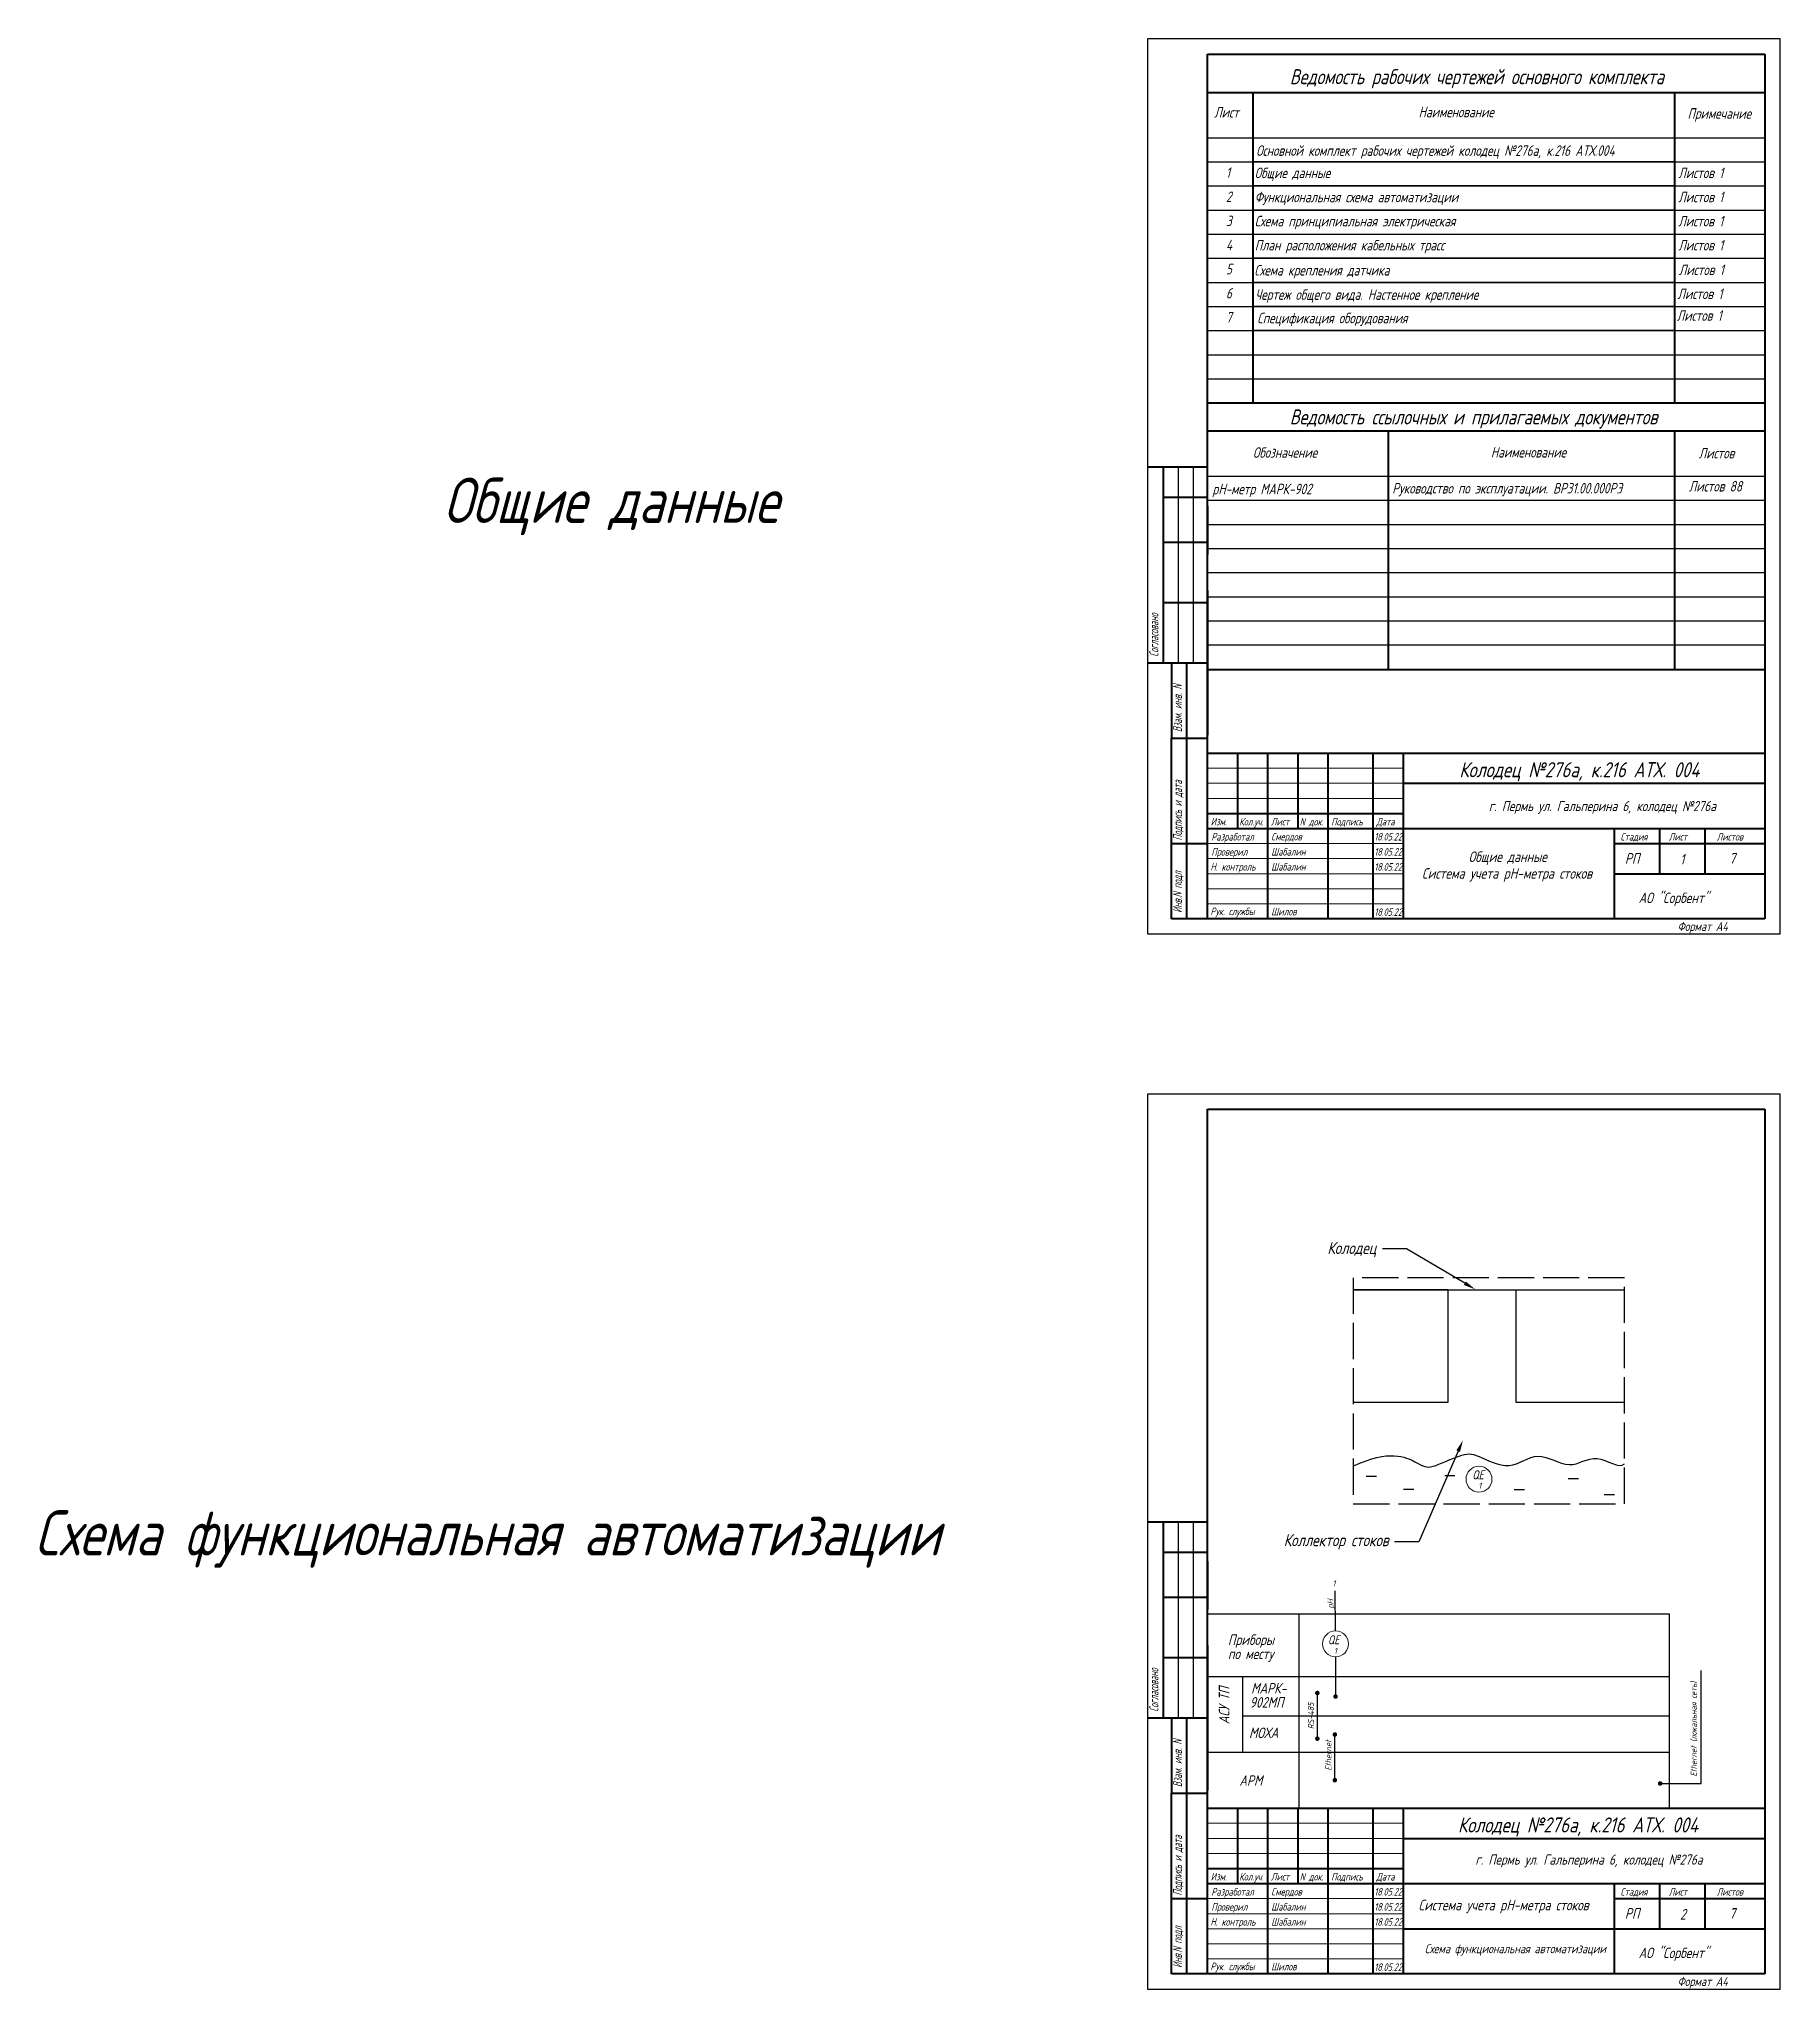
# Model space of a CAD drawing. Header units: millimetres. Extents: x 3980 to 4600, y -5280 to -3332.
# Drawn here: x 3993 to 4571, y -3979 to -3332 of the extents above; entities that cross this region are included whole.
import ezdxf
from ezdxf import colors
from ezdxf.entities.mleader import LeaderData, LeaderLine
from ezdxf.math import Vec2, Vec3

# ---------------------------------------------------------------- set-up
doc = ezdxf.new("R2010")
doc.units = ezdxf.units.MM
doc.linetypes.add('ACAD_ISO02W100', pattern=[15, 12, -3])
doc.linetypes.add('K5LT_BASIC', pattern=[0])
for name, color, linetype, lineweight in [('MAIN', 7, 'Continuous', 50), ('Основная', 7, 'Continuous', 60), ('Тонкая', 7, 'Continuous', 20)]:
    doc.layers.add(name, color=color, linetype=linetype, lineweight=lineweight)
doc.layers.add('АСУТП', color=7, linetype='Continuous')
doc.styles.get("Standard").update_dxf_attribs({"font": '', "oblique": 15})
doc.styles.add('АСУТП', font='', dxfattribs={"oblique": 15})
doc.styles.add('ЕСКД', font='', dxfattribs={"oblique": 15, "height": 2.5})
doc.styles.get('Standard').set_extended_font_data('GOST type A')
doc.styles.get('АСУТП').set_extended_font_data('GOST type A')
doc.styles.get('ЕСКД').set_extended_font_data('GOST type A')

msp = doc.modelspace()

# ---------------------------------------------------------------- linework, layer by layer
at = {"lineweight": -3}
for p, q in [((4571.03, -3331.755), (4361.03, -3331.755)), ((4361.03, -3331.755), (4361.03, -3628.755)), ((4571.03, -3628.755), (4571.03, -3331.755)), ((4361.03, -3628.755), (4571.03, -3628.755)), ((4571.03, -3681.876), (4361.03, -3681.876)), ((4361.03, -3681.876), (4361.03, -3978.876)), ((4571.03, -3978.876), (4571.03, -3681.876)), ((4361.03, -3978.876), (4571.03, -3978.876))]:
    msp.add_line(p, q, dxfattribs=at)
at = {"lineweight": 40}
for p, q in [((4381.03, -3623.755), (4381.03, -3336.755)), ((4381.03, -3336.755), (4566.03, -3336.755)), ((4381.016, -3486.843), (4381.016, -3502.843)), ((4566.03, -3623.755), (4369.016, -3623.755)), ((4381.03, -3973.876), (4381.03, -3686.876)), ((4381.03, -3686.876), (4566.03, -3686.876)), ((4381.016, -3836.963), (4381.016, -3852.963)), ((4566.03, -3973.876), (4369.016, -3973.876))]:
    msp.add_line(p, q, dxfattribs=at)
at = {"color": 7, "lineweight": 40}
for p, q in [((4566.03, -3336.755), (4566.03, -3623.755)), ((4381.03, -3514.78), (4381.03, -3562.78)), ((4566.03, -3686.876), (4566.03, -3973.876)), ((4381.03, -3864.9), (4381.03, -3912.9))]:
    msp.add_line(p, q, dxfattribs=at)
at = {"linetype": 'K5LT_BASIC', "lineweight": 60}
for p, q in [((4381.03, -3349.515), (4566.03, -3349.515)), ((4396.029, -3349.515), (4396.029, -3364.515)), ((4536.029, -3349.515), (4536.029, -3364.515)), ((4396.029, -3364.515), (4396.029, -3452.515)), ((4536.029, -3364.515), (4536.029, -3452.515)), ((4381.03, -3452.515), (4566.03, -3452.515)), ((4381.002, -3461.824), (4536.001, -3461.824)), ((4441.001, -3461.824), (4441.001, -3540.972)), ((4536.001, -3461.824), (4566.001, -3461.824)), ((4536.001, -3461.824), (4536.015, -3540.972)), ((4381.016, -3540.972), (4536.015, -3540.972)), ((4536.015, -3540.972), (4566.015, -3540.972))]:
    msp.add_line(p, q, dxfattribs=at)
at = {"linetype": 'K5LT_BASIC', "lineweight": 30}
for p, q in [((4381.03, -3364.515), (4566.03, -3364.515)), ((4381.03, -3372.515), (4566.03, -3372.515)), ((4381.03, -3380.515), (4566.03, -3380.515)), ((4381.03, -3388.515), (4566.03, -3388.515)), ((4381.03, -3396.515), (4566.03, -3396.515)), ((4381.03, -3396.515), (4566.03, -3396.515)), ((4381.03, -3404.515), (4566.03, -3404.515)), ((4381.03, -3412.515), (4566.03, -3412.515)), ((4381.03, -3420.515), (4566.03, -3420.515)), ((4381.03, -3428.515), (4566.03, -3428.515)), ((4381.03, -3436.515), (4566.03, -3436.515)), ((4381.03, -3444.515), (4566.03, -3444.515)), ((4381.002, -3476.824), (4536.001, -3476.824)), ((4536.001, -3476.824), (4566.001, -3476.824)), ((4536.001, -3476.824), (4566.001, -3476.824)), ((4381.002, -3484.824), (4536.001, -3484.824)), ((4396.001, -3484.824), (4536.001, -3484.824)), ((4536.001, -3484.824), (4566.001, -3484.824)), ((4536.001, -3484.824), (4566.001, -3484.824)), ((4381.002, -3492.824), (4536.001, -3492.824)), ((4396.001, -3492.824), (4536.001, -3492.824)), ((4536.001, -3492.824), (4566.001, -3492.824)), ((4536.001, -3492.824), (4566.001, -3492.824)), ((4381.002, -3500.824), (4536.001, -3500.824)), ((4396.001, -3500.824), (4536.001, -3500.824)), ((4536.001, -3500.824), (4566.001, -3500.824)), ((4536.001, -3500.824), (4566.001, -3500.824)), ((4381.016, -3508.824), (4536.001, -3508.824)), ((4536.001, -3508.824), (4566.001, -3508.824)), ((4381.002, -3516.824), (4536.001, -3516.824)), ((4536.001, -3516.824), (4566.001, -3516.824)), ((4381.002, -3524.824), (4566.03, -3524.824)), ((4381.031, -3532.824), (4566.058, -3532.824))]:
    msp.add_line(p, q, dxfattribs=at)
at = {"linetype": 'K5LT_BASIC', "lineweight": 35}
for p, q in [((4396.029, -3372.515), (4536.029, -3372.515)), ((4396.029, -3380.515), (4536.029, -3380.515)), ((4396.029, -3388.515), (4536.029, -3388.515)), ((4396.029, -3404.515), (4536.029, -3404.515)), ((4396.029, -3412.515), (4536.029, -3412.515)), ((4396.029, -3412.515), (4536.029, -3412.515)), ((4396.029, -3420.515), (4536.029, -3420.515)), ((4396.029, -3420.515), (4536.029, -3420.515)), ((4396.029, -3420.515), (4536.029, -3420.515)), ((4396.029, -3428.515), (4536.029, -3428.515)), ((4396.029, -3428.515), (4536.029, -3428.515)), ((4396.029, -3428.515), (4536.029, -3428.515)), ((4396.029, -3452.515), (4536.029, -3452.515)), ((4396.029, -3452.515), (4536.029, -3452.515)), ((4396.029, -3452.515), (4536.029, -3452.515))]:
    msp.add_line(p, q, dxfattribs=at)
at = {"lineweight": 5}
for centre in [(4471.107, -3809.703), (4423.492, -3864.337)]:
    msp.add_circle(centre, 4.297, dxfattribs=at)
at = {"layer": 'MAIN', "linetype": 'Continuous', "lineweight": 40}
for p, q in [((4361.016, -3473.76), (4381.016, -3473.76)), ((4366.215, -3473.76), (4366.215, -3538.76)), ((4366.215, -3483.76), (4381.016, -3483.76)), ((4366.215, -3498.76), (4381.016, -3498.76)), ((4366.215, -3518.76), (4381.016, -3518.76)), ((4361.016, -3538.76), (4381.016, -3538.76)), ((4361.016, -3823.88), (4381.016, -3823.88)), ((4366.215, -3823.88), (4366.215, -3888.88)), ((4366.215, -3833.88), (4381.016, -3833.88)), ((4366.215, -3848.88), (4381.016, -3848.88)), ((4366.215, -3868.88), (4381.016, -3868.88)), ((4361.016, -3888.88), (4381.016, -3888.88))]:
    msp.add_line(p, q, dxfattribs=at)
at = {"layer": 'MAIN', "linetype": 'Continuous', "lineweight": -3}
for p, q in [((4371.215, -3473.76), (4371.215, -3538.76)), ((4376.215, -3473.76), (4376.215, -3538.76)), ((4371.215, -3823.88), (4371.215, -3888.88)), ((4376.215, -3823.88), (4376.215, -3888.88))]:
    msp.add_line(p, q, dxfattribs=at)
at = {"layer": 'MAIN', "color": 7, "linetype": 'Continuous', "lineweight": 40}
for p, q in [((4369.016, -3538.772), (4369.016, -3563.772)), ((4374.016, -3538.772), (4374.016, -3623.772)), ((4369.016, -3623.772), (4369.016, -3563.772)), ((4369.016, -3563.772), (4381.016, -3563.772)), ((4381.016, -3622.772), (4381.016, -3592.772)), ((4369.016, -3598.772), (4381.016, -3598.772)), ((4369.016, -3888.892), (4369.016, -3913.892)), ((4374.016, -3888.892), (4374.016, -3973.892)), ((4369.016, -3973.892), (4369.016, -3913.892)), ((4369.016, -3913.892), (4381.016, -3913.892)), ((4381.016, -3972.892), (4381.016, -3942.892)), ((4369.016, -3948.892), (4381.016, -3948.892))]:
    msp.add_line(p, q, dxfattribs=at)
at = {"layer": 'АСУТП', "linetype": 'ACAD_ISO02W100'}
for p, q in [((4429.374, -3742.843), (4429.374, -3817.843)), ((4519.374, -3742.843), (4429.374, -3742.843)), ((4519.374, -3817.843), (4519.374, -3742.843)), ((4429.374, -3817.843), (4519.374, -3817.843))]:
    msp.add_line(p, q, dxfattribs=at)
at = {"layer": 'АСУТП'}
for p, q in [((4460.721, -3746.884), (4429.374, -3746.884)), ((4429.374, -3746.884), (4519.374, -3746.884)), ((4460.721, -3746.884), (4460.721, -3784.258)), ((4483.316, -3746.884), (4483.316, -3784.102)), ((4460.721, -3784.258), (4429.374, -3784.258)), ((4483.316, -3784.102), (4519.374, -3784.102)), ((4433.638, -3808.715), (4437.052, -3808.715)), ((4459.715, -3808.468), (4463.129, -3808.468)), ((4500.723, -3809.504), (4504.138, -3809.504)), ((4446.029, -3813.027), (4449.443, -3813.027)), ((4482.784, -3813.077), (4486.198, -3813.077)), ((4512.621, -3814.802), (4516.036, -3814.802)), ((4423.282, -3846.788), (4423.336, -3860.042)), ((4411.35, -3854.41), (4411.35, -3918.876)), ((4423.492, -3868.634), (4423.492, -3881.832)), ((4381.016, -3875.145), (4534.28, -3875.145)), ((4392.59, -3875.145), (4392.59, -3900.256)), ((4417.455, -3895.809), (4417.455, -3880.66)), ((4392.59, -3888.26), (4534.28, -3888.26)), ((4423.259, -3909.574), (4423.259, -3894.425)), ((4381.016, -3900.256), (4534.28, -3900.256))]:
    msp.add_line(p, q, dxfattribs=at)
for points in [[(4381.016, -3854.41), (4534.28, -3854.41), (4534.28, -3918.876), (4381.03, -3918.876), (4381.016, -3854.41)], [(4531.247, -3910.667), (4544.838, -3910.667), (4544.838, -3873.164)]]:
    msp.add_lwpolyline(points, dxfattribs=at)
msp.add_open_spline([(4429.401, -3805.281), (4441.399, -3799.715), (4452.151, -3804.969), (4454.298, -3806.604), (4465.708, -3801.076), (4469.915, -3801.076), (4481.601, -3807.617), (4490.3, -3799.363), (4501.547, -3807.461), (4509.65, -3799.986), (4517.597, -3806.371), (4519.374, -3804.562)], degree=3, dxfattribs=at)
at = {"layer": 'Основная'}
for p, q in [((4381.03, -3623.755), (4381.03, -3568.755)), ((4381.03, -3568.755), (4566.03, -3568.755)), ((4391.03, -3593.755), (4391.03, -3568.755)), ((4401.03, -3623.755), (4401.03, -3568.755)), ((4411.03, -3593.755), (4411.03, -3568.755)), ((4421.03, -3623.755), (4421.03, -3568.755)), ((4436.03, -3623.755), (4436.03, -3568.755)), ((4446.03, -3623.755), (4446.03, -3568.755)), ((4446.03, -3578.755), (4566.03, -3578.755)), ((4381.03, -3588.755), (4446.03, -3588.755)), ((4381.03, -3593.755), (4566.03, -3593.755)), ((4516.03, -3593.755), (4516.03, -3623.755)), ((4531.03, -3593.755), (4531.03, -3608.755)), ((4546.03, -3593.755), (4546.03, -3608.755)), ((4516.03, -3598.755), (4566.03, -3598.755)), ((4516.03, -3608.755), (4566.03, -3608.755)), ((4381.03, -3973.876), (4381.03, -3918.876)), ((4381.03, -3918.876), (4566.03, -3918.876)), ((4391.03, -3943.876), (4391.03, -3918.876)), ((4401.03, -3973.876), (4401.03, -3918.876)), ((4411.03, -3943.876), (4411.03, -3918.876)), ((4421.03, -3973.876), (4421.03, -3918.876)), ((4436.03, -3973.876), (4436.03, -3918.876)), ((4446.03, -3973.876), (4446.03, -3918.876)), ((4446.03, -3928.876), (4566.03, -3928.876)), ((4381.03, -3938.876), (4446.03, -3938.876)), ((4381.03, -3943.876), (4566.03, -3943.876)), ((4516.03, -3943.876), (4516.03, -3973.876)), ((4531.03, -3943.876), (4531.03, -3958.876)), ((4546.03, -3943.876), (4546.03, -3958.876)), ((4516.03, -3948.876), (4566.03, -3948.876)), ((4446.03, -3958.876), (4516.03, -3958.876)), ((4516.03, -3958.876), (4566.03, -3958.876))]:
    msp.add_line(p, q, dxfattribs=at)
at = {"layer": 'Тонкая'}
for p, q in [((4571.03, -3331.755), (4571.03, -3628.755)), ((4381.03, -3573.755), (4446.03, -3573.755)), ((4381.03, -3578.755), (4446.03, -3578.755)), ((4381.03, -3583.755), (4446.03, -3583.755)), ((4381.03, -3598.755), (4446.03, -3598.755)), ((4381.03, -3603.755), (4446.03, -3603.755)), ((4381.03, -3608.755), (4446.03, -3608.755)), ((4381.03, -3613.755), (4446.03, -3613.755)), ((4381.03, -3618.755), (4446.03, -3618.755)), ((4571.03, -3681.876), (4571.03, -3978.876)), ((4381.03, -3923.876), (4446.03, -3923.876)), ((4381.03, -3928.876), (4446.03, -3928.876)), ((4381.03, -3933.876), (4446.03, -3933.876)), ((4381.03, -3948.876), (4446.03, -3948.876)), ((4381.03, -3953.876), (4446.03, -3953.876)), ((4381.03, -3958.876), (4446.03, -3958.876)), ((4381.03, -3963.876), (4446.03, -3963.876)), ((4381.03, -3968.876), (4446.03, -3968.876))]:
    msp.add_line(p, q, dxfattribs=at)
at = {"layer": 'Тонкая', "color": 0, "lineweight": 5, "const_width": 0.75}
for points in [[(4417.83, -3880.665, -1), (4417.08, -3880.655, -1)], [(4423.867, -3881.837, -1), (4423.117, -3881.827, -1)], [(4417.83, -3895.814, -1), (4417.08, -3895.804, -1)], [(4423.634, -3894.43, -1), (4422.884, -3894.42, -1)], [(4423.634, -3909.579, -1), (4422.884, -3909.569, -1)], [(4531.622, -3910.672, -1), (4530.872, -3910.662, -1)]]:
    msp.add_lwpolyline(points, format="xyb", close=True, dxfattribs=at)

# ---------------------------------------------------------------- texts
at = {"lineweight": 40, "style": 'ЕСКД', "oblique": 15}
for p in [(4537.03, -3627.755), (4537.03, -3977.876)]:
    msp.add_text('Формат A4', height=3, dxfattribs=at).set_placement(p)
at = {"color": 7, "char_height": 2.5, "attachment_point": 1, "style": 'АСУТП'}
for s, insert in [('\\H3.5;\\W0.965;\\Q15;\\Q15;\\H5.00;Ведомость рабочих чертежей основного комплекта', (4408.3, -3341.763)), ('\\H3.5;\\W0.965;\\Q15;\\Q15;Лист', (4383.2, -3354.331)), ('\\H3.5;\\W0.965;\\Q15;\\Q15;Примечание', (4540.35, -3354.731)), ('{\\H2x;\\Q15;\\W0.965;Ведомость ссылочных и прилагаемых документов}', (4408.273, -3454.672)), ('\\H3.5;\\W0.965;\\Q15;\\Q15;Обозначение', (4396.073, -3467.239)), ('\\H3.5;\\W0.965;\\Q15;\\Q15;Наименование', (4475.044, -3467.139)), ('\\H3.5;\\W0.965;\\Q15;\\Q15;Листов', (4544.023, -3467.439))]:
    msp.add_mtext(s, dxfattribs=dict(at, insert=insert))
at = {"color": 7, "lineweight": 35, "char_height": 2.5, "attachment_point": 1, "style": 'АСУТП'}
for s, insert in [('\\H3.5;\\W0.965;\\Q15;\\Q15;Наименование', (4451.072, -3354.231)), ('{\\H1.4x;\\W0.965;Основной комплект рабочих чертежей колодец №276а, к.216 АТХ.004}', (4397.149, -3367.041)), ('\\H3.5;\\W0.965;\\Q15;\\Q15;1', (4387.1, -3374.365)), ('\\H3.5;\\W0.965;\\Q15;\\Q15;Общие данные', (4396.661, -3374.436)), ('\\H3.5;\\W0.965;\\Q15;\\Q15;Листов 1', (4537.26, -3374.436)), ('\\H3.5;\\W0.965;\\Q15;\\Q15;2', (4387.1, -3382.365)), ('{\\H1.4x;\\W0.965;Функциональная схема автоматизации}', (4396.661, -3382.436)), ('\\H3.5;\\W0.965;\\Q15;\\Q15;Листов 1', (4537.26, -3382.436)), ('\\H3.5;\\W0.965;\\Q15;\\Q15;3', (4387.1, -3390.365)), ('{\\H1.4x;\\W0.965;Схема принципиальная электрическая  }', (4396.661, -3390.436)), ('{\\H1.4x;\\W0.965;Листов 1}', (4537.26, -3390.436)), ('\\H3.5;\\W0.965;\\Q15;\\Q15;4', (4387.1, -3398.365)), ('{\\H1.4x;\\W0.965;План расположения кабельных трасс}', (4396.661, -3398.436)), ('{\\H1.4x;\\W0.965;Листов 1}', (4537.26, -3398.436)), ('\\H3.5;\\W0.965;\\Q15;\\Q15;5', (4387.1, -3406.365)), ('{\\H1.4x;\\W0.965;Схема крепления датчика}', (4396.528, -3406.746)), ('{\\H1.4x;\\W0.965;Листов 1}', (4537.431, -3406.606)), ('\\H3.5;\\W0.965;\\Q15;\\Q15;6', (4387.1, -3414.365)), ('{\\H1.4x;\\W0.965;Чертеж общего вида. Настенное крепление}', (4396.828, -3414.819)), ('{\\H1.4x;\\W0.965;Листов 1}', (4536.97, -3414.576)), ('{\\H1.4x;\\Q15;\\W0.965;7}', (4387.1, -3422.365)), ('{\\H1.4x;\\W0.965;Спецификация оборудования}', (4397.503, -3422.598)), ('{\\H1.4x;\\W0.965;Листов 1}', (4536.74, -3421.782)), ('{\\H1.4x;\\W0.965;pH-метр МАРК-902}', (4382.592, -3479.341)), ('{\\H1.4x;\\W0.965;Руководство по эксплуатации. ВР31.00.000РЭ}', (4442.291, -3479.09)), ('{\\H1.4x;\\W0.965;Листов 88}', (4540.738, -3478.437))]:
    msp.add_mtext(s, dxfattribs=dict(at, insert=insert))
at = {"layer": 'MAIN', "color": 7, "linetype": 'Continuous', "lineweight": 40, "style": 'ЕСКД', "oblique": 15, "width": 0.7}
for s, p in [('Согласовано', (4364.691, -3536.76)), ('Взам. инв. N', (4372.493, -3561.772)), ('Подпись и дата', (4372.54, -3597.772)), ('Инв.N подл', (4372.493, -3621.772)), ('Согласовано', (4364.691, -3886.88)), ('Взам. инв. N', (4372.493, -3911.892)), ('Подпись и дата', (4372.54, -3947.892)), ('Инв.N подл', (4372.493, -3971.892))]:
    msp.add_text(s, height=3, rotation=90, dxfattribs=at).set_placement(p)
at = {"layer": 'АСУТП', "color": 7, "linetype": 'Continuous', "lineweight": 40, "style": 'АСУТП', "oblique": 15}
for s, height, p in [('Общие данные', 15, (4127.3, -3492.356)), ('Схема функциональная автоматизации', 15, (3991.586, -3834.994)), ('Схема функциональная автоматизации', 3, (4453.099, -3967.009))]:
    msp.add_text(s, height=height, dxfattribs=at).set_placement(p)
at = {"layer": 'АСУТП', "color": 7, "linetype": 'Continuous', "lineweight": -3, "style": 'АСУТП', "oblique": 15}
for s, height, p in [('QE', 3, (4468.855, -3809.733)), ('1', 2, (4470.88, -3812.893)), ('1', 2, (4422.497, -3845.257)), ('QE', 3, (4420.935, -3864.484)), ('1', 2, (4422.96, -3867.643))]:
    msp.add_text(s, height=height, dxfattribs=at).set_placement(p)
for s, p in [('pH', (4422.791, -3852.667)), ('Ethernet (локальная сеть)', (4543.394, -3908.374)), ('RS-485', (4416.322, -3892.651)), ('Ethernet', (4422.126, -3906.416))]:
    msp.add_text(s, height=2, rotation=90, dxfattribs=at).set_placement(p)
at = {"layer": 'АСУТП', "char_height": 5, "width": 93.59633, "attachment_point": 1}
for insert in [(4464.565, -3571.755), (4464.116, -3921.926)]:
    msp.add_mtext('Колодец №276а, к.216 АТХ. 004\\P', dxfattribs=dict(at, insert=insert))
at = {"layer": 'Тонкая', "style": 'ЕСКД', "oblique": 15}
for s, height, p in [('г. Пермь ул. Гальперина 6, колодец №276а', 3.36192, (4474.383, -3587.996)), ('Изм.', 2.5, (4382.03, -3592.755)), ('Кол.уч.', 2.5, (4391.507, -3592.755)), ('Лист', 2.5, (4402.03, -3592.755)), ('N док.', 2.5, (4411.585, -3592.755)), ('Подпись', 2.5, (4422.03, -3592.755)), ('Дата', 2.5, (4437.03, -3592.755)), ('Разработал', 2.5, (4382.255, -3597.755)), ('Смердов', 2.5, (4402.135, -3597.728)), ('Стадия', 2.5, (4518.091, -3597.755)), ('Лист', 2.5, (4534.113, -3597.755)), ('Листов', 2.5, (4550.03, -3597.755)), ('Проверил', 2.5, (4382.255, -3602.755)), ('Шабалин', 2.5, (4402.135, -3602.728)), ('Общие данные', 3.5, (4467.657, -3604.877)), ('РП', 3.5, (4519.544, -3605.422)), ('1', 3.5, (4537.854, -3605.699)), ('7', 3.5, (4554.186, -3605.422)), ('Н. контроль', 2.5, (4381.952, -3607.728)), ('Шабалин', 2.5, (4402.135, -3607.713)), ('Система учета pH-метра стоков', 3.5, (4452.177, -3610.415)), ('АО "Сорбент"', 3.5, (4524.068, -3618.523)), ('Рук. службы', 2.5, (4381.952, -3622.523)), ('Шилов', 2.5, (4402.135, -3622.577)), ('Приборы ', 3.5, (4387.753, -3864.712)), ('по месту', 3.5, (4387.753, -3869.412)), ('902МП', 3.5, (4394.994, -3885.498)), ('МАРК-', 3.5, (4395.458, -3880.824)), ('МОХА', 3.5, (4394.759, -3895.619)), ('АРМ', 3.5, (4391.532, -3911.452)), ('г. Пермь ул. Гальперина 6, колодец №276а', 3.36192, (4469.922, -3937.599)), ('Изм.', 2.5, (4382.03, -3942.876)), ('Кол.уч.', 2.5, (4391.507, -3942.876)), ('Лист', 2.5, (4402.03, -3942.876)), ('N док.', 2.5, (4411.585, -3942.876)), ('Подпись', 2.5, (4422.03, -3942.876)), ('Дата', 2.5, (4437.03, -3942.876)), ('Разработал', 2.5, (4382.255, -3947.876)), ('Смердов', 2.5, (4402.135, -3947.848)), ('Стадия', 2.5, (4518.091, -3947.876)), ('Лист', 2.5, (4534.113, -3947.876)), ('Листов', 2.5, (4550.03, -3947.876)), ('Проверил', 2.5, (4382.255, -3952.876)), ('Шабалин', 2.5, (4402.135, -3952.848)), ('Система учета pH-метра стоков', 3.5, (4451.031, -3952.769)), ('РП', 3.5, (4519.544, -3955.542)), ('2', 3.5, (4537.854, -3955.819)), ('7', 3.5, (4554.186, -3955.542)), ('Н. контроль', 2.5, (4381.952, -3957.848)), ('Шабалин', 2.5, (4402.135, -3957.834)), ('АО "Сорбент"', 3.5, (4524.068, -3968.643)), ('Рук. службы', 2.5, (4381.952, -3972.643)), ('Шилов', 2.5, (4402.135, -3972.697))]:
    msp.add_text(s, height=height, dxfattribs=at).set_placement(p)
at = {"layer": 'Тонкая', "lineweight": 40, "style": 'ЕСКД', "oblique": 15, "width": 0.9}
for p in [(4436.36, -3597.745), (4436.36, -3602.745), (4436.36, -3607.745), (4436.36, -3622.745), (4436.36, -3947.866), (4436.36, -3952.866), (4436.36, -3957.866), (4436.36, -3972.866)]:
    msp.add_text('18.05.22', height=2.5, dxfattribs=at).set_placement(p)
at = {"layer": 'Тонкая', "style": 'ЕСКД', "oblique": 15}
msp.add_text('АСУ ТП', height=3.5, rotation=90, dxfattribs=at).set_placement((4388.255, -3891.026))

# ---------------------------------------------------------------- leaders
at = {"layer": 'АСУТП'}
ml = msp.add_multileader_mtext('Standard', dxfattribs=at)
ml.set_content('Колодец', color=256)
ml.set_leader_properties()
ml.build(insert=Vec2(0, 0))
ctx = ml.context
ctx.base_point, ctx.plane_origin = Vec3(4417.933, -3733.253), Vec3(4469.862, -3746.7)
ctx.text_align_type = 2
notes = []
notes.append((ctx, [(0, (1, 1, 0), (4447.02, -3733.253), (-1, 0), 8, [(0, [(4469.862, -3746.7)], 0, [])])]))
ctx.mtext.insert, ctx.mtext.alignment, ctx.mtext.flow_direction = Vec3(4437.02, -3730.967), 3, 5
ml = msp.add_multileader_mtext('Standard', dxfattribs=at)
ml.set_content('Коллектор стоков', color=256)
ml.set_leader_properties()
ml.build(insert=Vec2(0, 0))
ctx = ml.context
ctx.base_point, ctx.plane_origin = Vec3(4400.56, -3830.506), Vec3(4465.795, -3796.733)
ctx.text_align_type = 2
notes.append((ctx, [(0, (1, 1, 0), (4451.088, -3830.506), (-1, 0), 8, [(0, [(4465.795, -3796.733)], 0, [])])]))
ctx.mtext.insert, ctx.mtext.alignment, ctx.mtext.flow_direction = Vec3(4441.088, -3827.935), 3, 5
for ctx, leaders in notes:
    for number, flags, end, landing, length, lines in leaders:
        leader = LeaderData()
        leader.index, (leader.has_last_leader_line, leader.has_dogleg_vector, leader.attachment_direction) = number, flags
        leader.last_leader_point, leader.dogleg_vector, leader.dogleg_length = Vec3(end), Vec3(landing), length
        for number, points, colour, breaks in lines:
            line = LeaderLine()
            line.index, line.vertices, line.color, line.breaks = number, Vec3.list(points), colors.encode_raw_color(colour), breaks
            leader.lines.append(line)
        ctx.leaders.append(leader)

doc.saveas('drawing.dxf')
